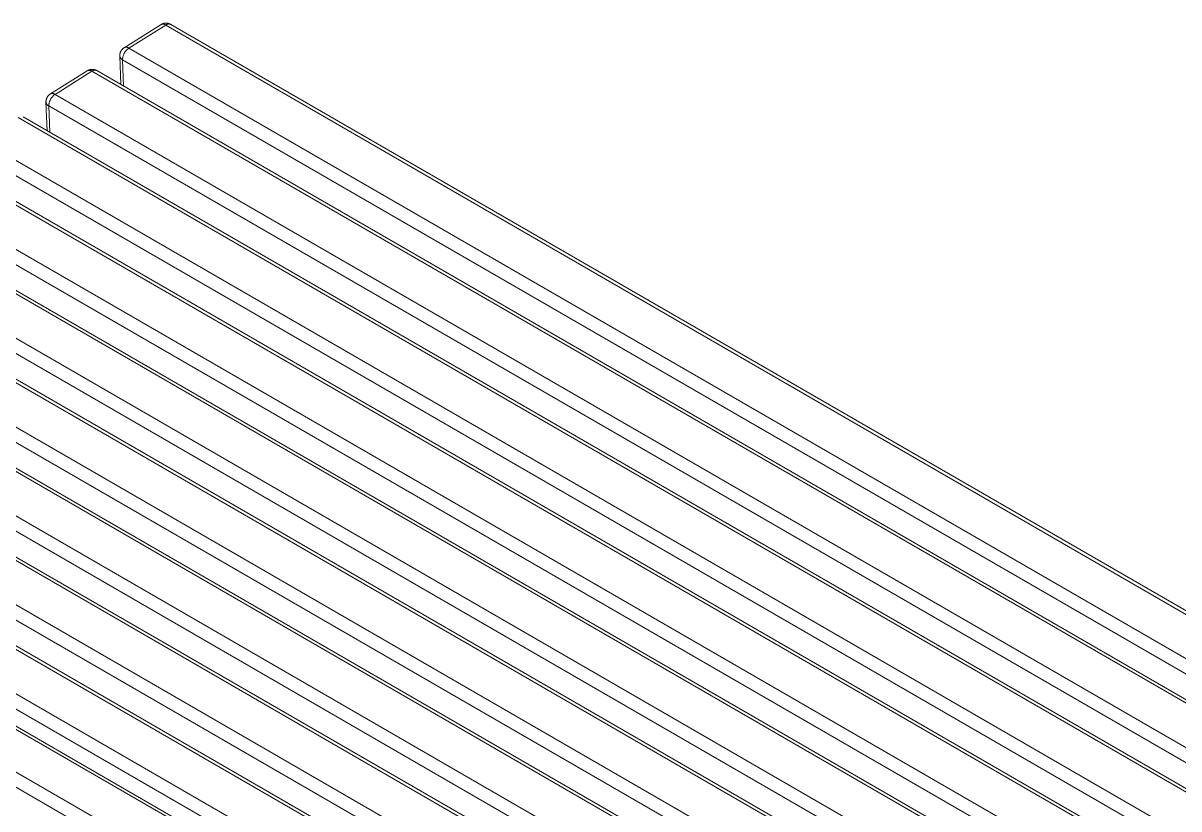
# Model space of a CAD drawing. Header units: millimetres. Extents: x -30 to 4992, y -440 to 3111.
# Drawn here: x 757.2 to 1164.2, y 530.1 to 806.6 of the extents above; entities that cross this region are included whole.
import ezdxf

# ---------------------------------------------------------------- set-up
doc = ezdxf.new("R2010")
doc.units = ezdxf.units.MM
doc.layers.add('ZANO_R', color=7, linetype='Continuous', lineweight=0)

msp = doc.modelspace()

# ---------------------------------------------------------------- linework, layer by layer
at = {"layer": 'ZANO_R'}
for p, q in [((792.8, 797.95), (805.79, 806.08)), ((807.44, 805.92), (794.45, 797.79)), ((805.79, 806.08), (805.84, 806.1)), ((805.83, 806.1), (805.93, 806.16)), ((805.84, 806.1), (805.89, 806.12)), ((805.89, 806.12), (805.94, 806.14)), ((805.93, 806.16), (806.02, 806.22)), ((805.94, 806.14), (805.99, 806.16)), ((805.99, 806.16), (806.04, 806.18)), ((806.02, 806.22), (806.13, 806.27)), ((806.04, 806.18), (806.1, 806.19)), ((806.1, 806.19), (806.15, 806.2)), ((806.13, 806.27), (806.23, 806.31)), ((806.15, 806.2), (806.2, 806.21)), ((806.2, 806.21), (806.26, 806.22)), ((806.23, 806.31), (806.33, 806.36)), ((806.26, 806.22), (806.31, 806.23)), ((806.31, 806.23), (806.36, 806.23)), ((806.33, 806.36), (806.44, 806.4)), ((806.36, 806.23), (806.42, 806.24)), ((806.42, 806.24), (806.47, 806.24)), ((806.44, 806.4), (806.54, 806.43)), ((806.47, 806.24), (806.53, 806.24)), ((806.53, 806.24), (806.58, 806.24)), ((806.54, 806.43), (806.65, 806.46)), ((806.58, 806.24), (806.64, 806.23)), ((806.64, 806.23), (806.69, 806.23)), ((806.65, 806.46), (806.76, 806.49)), ((806.69, 806.23), (806.75, 806.22)), ((806.75, 806.22), (806.8, 806.21)), ((806.76, 806.49), (806.87, 806.52)), ((806.8, 806.21), (806.85, 806.2)), ((806.85, 806.2), (806.91, 806.18)), ((806.87, 806.52), (806.98, 806.54)), ((806.91, 806.18), (806.96, 806.17)), ((806.96, 806.17), (807.01, 806.15)), ((806.98, 806.54), (807.09, 806.56)), ((807.01, 806.15), (807.06, 806.13)), ((807.06, 806.13), (807.11, 806.11)), ((807.09, 806.56), (807.2, 806.57)), ((807.11, 806.11), (807.16, 806.09)), ((807.16, 806.09), (807.21, 806.07)), ((807.2, 806.57), (807.32, 806.58)), ((807.21, 806.07), (807.26, 806.04)), ((807.26, 806.04), (807.31, 806.01)), ((807.31, 806.01), (807.35, 805.99)), ((807.32, 806.58), (807.43, 806.58)), ((807.35, 805.99), (807.4, 805.96)), ((807.4, 805.96), (807.44, 805.92)), ((807.43, 806.58), (807.54, 806.59)), ((807.49, 805.96), (807.44, 805.92)), ((1638.79, 325.94), (807.44, 805.92)), ((807.54, 805.99), (807.49, 805.96)), ((807.54, 806.59), (807.65, 806.58)), ((807.58, 806.03), (807.54, 805.99)), ((807.63, 806.06), (807.58, 806.03)), ((807.68, 806.08), (807.63, 806.06)), ((807.65, 806.58), (807.77, 806.58)), ((807.74, 806.11), (807.68, 806.08)), ((807.79, 806.14), (807.74, 806.11)), ((807.77, 806.58), (807.88, 806.57)), ((807.84, 806.16), (807.79, 806.14)), ((807.9, 806.18), (807.84, 806.16)), ((807.88, 806.57), (807.99, 806.56)), ((807.95, 806.2), (807.9, 806.18)), ((808.01, 806.22), (807.95, 806.2)), ((807.99, 806.56), (808.1, 806.54)), ((808.06, 806.23), (808.01, 806.22)), ((808.12, 806.25), (808.06, 806.23)), ((808.1, 806.54), (808.21, 806.52)), ((808.18, 806.26), (808.12, 806.25)), ((808.23, 806.27), (808.18, 806.26)), ((808.21, 806.52), (808.32, 806.49)), ((808.29, 806.28), (808.23, 806.27)), ((808.35, 806.28), (808.29, 806.28)), ((808.32, 806.49), (808.43, 806.46)), ((808.41, 806.29), (808.35, 806.28)), ((808.46, 806.29), (808.41, 806.29)), ((808.43, 806.46), (808.54, 806.43)), ((808.52, 806.29), (808.46, 806.29)), ((808.58, 806.29), (808.52, 806.29)), ((808.54, 806.43), (808.64, 806.39)), ((808.64, 806.28), (808.58, 806.29)), ((808.64, 806.39), (808.75, 806.36)), ((808.7, 806.28), (808.64, 806.28)), ((808.75, 806.27), (808.7, 806.28)), ((808.75, 806.36), (808.85, 806.31)), ((808.81, 806.26), (808.75, 806.27)), ((808.87, 806.25), (808.81, 806.26)), ((808.85, 806.31), (808.96, 806.27)), ((808.92, 806.23), (808.87, 806.25)), ((808.98, 806.22), (808.92, 806.23)), ((808.96, 806.27), (809.06, 806.22)), ((809.04, 806.2), (808.98, 806.22)), ((809.09, 806.18), (809.04, 806.2)), ((809.06, 806.22), (809.16, 806.16)), ((809.14, 806.16), (809.09, 806.18)), ((809.2, 806.14), (809.14, 806.16)), ((809.2, 806.14), (1640.51, 326.18)), ((792.26, 797.53), (792.35, 797.6)), ((792.35, 797.6), (792.43, 797.68)), ((792.43, 797.68), (792.52, 797.75)), ((792.52, 797.75), (792.61, 797.82)), ((792.61, 797.82), (792.7, 797.88)), ((792.7, 797.88), (792.8, 797.94)), ((792.8, 797.94), (792.85, 797.97)), ((792.85, 797.97), (792.9, 797.99)), ((792.9, 797.99), (792.95, 798.01)), ((792.95, 798.01), (793, 798.03)), ((793, 798.03), (793.05, 798.04)), ((793.05, 798.04), (793.1, 798.06)), ((793.1, 798.06), (793.16, 798.07)), ((793.16, 798.07), (793.21, 798.08)), ((793.21, 798.08), (793.26, 798.09)), ((793.26, 798.09), (793.32, 798.09)), ((793.32, 798.09), (793.37, 798.1)), ((793.37, 798.1), (793.43, 798.1)), ((793.43, 798.1), (793.48, 798.1)), ((793.48, 798.1), (793.54, 798.1)), ((793.54, 798.1), (793.59, 798.1)), ((793.59, 798.1), (793.64, 798.1)), ((793.64, 798.1), (793.7, 798.09)), ((793.7, 798.09), (793.75, 798.08)), ((793.75, 798.08), (793.81, 798.07)), ((793.81, 798.07), (793.86, 798.06)), ((793.86, 798.06), (793.91, 798.05)), ((793.91, 798.05), (793.96, 798.03)), ((793.96, 798.03), (794.02, 798.02)), ((794.02, 798.02), (794.07, 798)), ((794.07, 798), (794.12, 797.98)), ((794.12, 797.98), (794.17, 797.96)), ((794.3, 797.69), (794.16, 797.58)), ((794.17, 797.96), (794.22, 797.93)), ((794.22, 797.93), (794.27, 797.91)), ((794.27, 797.91), (794.31, 797.88)), ((794.45, 797.79), (794.3, 797.69)), ((794.31, 797.88), (794.36, 797.85)), ((794.36, 797.85), (794.4, 797.82)), ((794.4, 797.82), (794.45, 797.79)), ((794.45, 797.79), (1625.8, 317.81)), ((791.26, 795.2), (791.27, 795.31)), ((791.26, 795.09), (791.26, 795.2)), ((791.27, 795.03), (791.26, 795.09)), ((791.27, 795.43), (791.28, 795.54)), ((791.27, 795.31), (791.27, 795.43)), ((791.64, 785), (791.27, 795.04)), ((791.28, 794.97), (791.27, 795.03)), ((791.28, 795.54), (791.3, 795.65)), ((791.29, 794.92), (791.28, 794.97)), ((791.3, 794.86), (791.29, 794.92)), ((791.3, 795.65), (791.32, 795.76)), ((791.31, 794.81), (791.3, 794.86)), ((791.33, 794.75), (791.31, 794.81)), ((791.32, 795.76), (791.34, 795.87)), ((791.35, 794.7), (791.33, 794.75)), ((791.34, 795.87), (791.37, 795.98)), ((791.36, 794.65), (791.35, 794.7)), ((791.38, 794.59), (791.36, 794.65)), ((791.37, 795.98), (791.4, 796.09)), ((791.41, 794.54), (791.38, 794.59)), ((791.4, 796.09), (791.43, 796.2)), ((791.43, 794.49), (791.41, 794.54)), ((791.43, 796.2), (791.47, 796.31)), ((791.46, 794.44), (791.43, 794.49)), ((791.49, 794.39), (791.46, 794.44)), ((791.47, 796.31), (791.51, 796.41)), ((791.51, 794.34), (791.49, 794.39)), ((791.51, 796.41), (791.55, 796.52)), ((791.55, 794.29), (791.51, 794.34)), ((791.55, 796.52), (791.6, 796.62)), ((791.58, 794.25), (791.55, 794.29)), ((791.61, 794.2), (791.58, 794.25)), ((791.6, 796.62), (791.65, 796.72)), ((791.65, 794.16), (791.61, 794.2)), ((791.65, 796.72), (791.71, 796.82)), ((791.68, 794.12), (791.65, 794.16)), ((791.72, 794.07), (791.68, 794.12)), ((791.71, 796.82), (791.77, 796.91)), ((791.76, 794.03), (791.72, 794.07)), ((791.8, 793.99), (791.76, 794.03)), ((791.77, 796.91), (791.83, 797.01)), ((791.85, 793.96), (791.8, 793.99)), ((791.83, 797.01), (791.89, 797.1)), ((791.89, 793.92), (791.85, 793.96)), ((791.89, 797.1), (791.96, 797.19)), ((791.94, 793.89), (791.89, 793.92)), ((791.98, 793.85), (791.94, 793.89)), ((791.96, 797.19), (792.03, 797.28)), ((792.03, 793.82), (791.98, 793.85)), ((792.03, 797.28), (792.11, 797.36)), ((792.08, 793.79), (792.03, 793.82)), ((792.13, 793.76), (792.08, 793.79)), ((792.11, 797.36), (792.18, 797.45)), ((792.18, 793.74), (792.13, 793.76)), ((792.18, 797.45), (792.26, 797.53)), ((792.23, 793.71), (792.18, 793.74)), ((792.24, 793.89), (792.23, 793.71)), ((792.23, 793.71), (792.57, 784.46)), ((1623.58, 313.73), (792.23, 793.71)), ((792.25, 794.07), (792.24, 793.89)), ((792.27, 794.25), (792.25, 794.07)), ((792.3, 794.42), (792.27, 794.25)), ((792.33, 794.6), (792.3, 794.42)), ((792.37, 794.77), (792.33, 794.6)), ((792.41, 794.95), (792.37, 794.77)), ((792.47, 795.12), (792.41, 794.95)), ((792.52, 795.29), (792.47, 795.12)), ((792.59, 795.45), (792.52, 795.29)), ((792.65, 795.62), (792.59, 795.45)), ((792.73, 795.78), (792.65, 795.62)), ((792.81, 795.94), (792.73, 795.78)), ((792.89, 796.1), (792.81, 795.94)), ((792.98, 796.25), (792.89, 796.1)), ((793.08, 796.4), (792.98, 796.25)), ((793.18, 796.55), (793.08, 796.4)), ((793.29, 796.69), (793.18, 796.55)), ((793.4, 796.83), (793.29, 796.69)), ((793.52, 796.96), (793.4, 796.83)), ((793.64, 797.1), (793.52, 796.96)), ((793.76, 797.22), (793.64, 797.1)), ((793.89, 797.35), (793.76, 797.22)), ((794.02, 797.46), (793.89, 797.35)), ((794.16, 797.58), (794.02, 797.46)), ((766.82, 781.68), (779.8, 789.81)), ((781.46, 789.65), (768.46, 781.52)), ((779.8, 789.81), (779.85, 789.83)), ((779.84, 789.83), (779.94, 789.89)), ((779.85, 789.83), (779.9, 789.85)), ((779.9, 789.85), (779.95, 789.87)), ((779.94, 789.89), (780.04, 789.94)), ((779.95, 789.87), (780.01, 789.89)), ((780.01, 789.89), (780.06, 789.91)), ((780.04, 789.94), (780.14, 789.99)), ((780.06, 789.91), (780.11, 789.92)), ((780.11, 789.92), (780.16, 789.93)), ((780.14, 789.99), (780.24, 790.04)), ((780.16, 789.93), (780.22, 789.94)), ((780.22, 789.94), (780.27, 789.95)), ((780.24, 790.04), (780.35, 790.08)), ((780.27, 789.95), (780.32, 789.96)), ((780.32, 789.96), (780.38, 789.96)), ((780.35, 790.08), (780.45, 790.12)), ((780.38, 789.96), (780.43, 789.97)), ((780.43, 789.97), (780.49, 789.97)), ((780.45, 790.12), (780.56, 790.16)), ((780.49, 789.97), (780.54, 789.97)), ((780.54, 789.97), (780.6, 789.97)), ((780.56, 790.16), (780.67, 790.19)), ((780.6, 789.97), (780.65, 789.96)), ((780.65, 789.96), (780.71, 789.96)), ((780.67, 790.19), (780.77, 790.22)), ((780.71, 789.96), (780.76, 789.95)), ((780.76, 789.95), (780.81, 789.94)), ((780.77, 790.22), (780.88, 790.25)), ((780.81, 789.94), (780.87, 789.93)), ((780.87, 789.93), (780.92, 789.91)), ((780.88, 790.25), (780.99, 790.27)), ((780.92, 789.91), (780.97, 789.9)), ((780.97, 789.9), (781.02, 789.88)), ((780.99, 790.27), (781.11, 790.28)), ((781.02, 789.88), (781.08, 789.86)), ((781.08, 789.86), (781.13, 789.84)), ((781.11, 790.28), (781.22, 790.3)), ((781.13, 789.84), (781.18, 789.82)), ((781.18, 789.82), (781.22, 789.8)), ((781.22, 790.3), (781.33, 790.31)), ((781.22, 789.8), (781.27, 789.77)), ((781.27, 789.77), (781.32, 789.74)), ((781.32, 789.74), (781.37, 789.72)), ((781.33, 790.31), (781.44, 790.31)), ((781.37, 789.72), (781.41, 789.69)), ((781.41, 789.69), (781.46, 789.65)), ((781.44, 790.31), (781.55, 790.32)), ((781.5, 789.69), (781.46, 789.65)), ((1612.81, 309.67), (781.46, 789.65)), ((781.55, 789.72), (781.5, 789.69)), ((781.55, 790.32), (781.67, 790.31)), ((781.6, 789.75), (781.55, 789.72)), ((781.65, 789.78), (781.6, 789.75)), ((781.7, 789.81), (781.65, 789.78)), ((781.67, 790.31), (781.78, 790.31)), ((781.75, 789.84), (781.7, 789.81)), ((781.8, 789.86), (781.75, 789.84)), ((781.78, 790.31), (781.89, 790.3)), ((781.86, 789.89), (781.8, 789.86)), ((781.91, 789.91), (781.86, 789.89)), ((781.89, 790.3), (782, 790.28)), ((781.97, 789.93), (781.91, 789.91)), ((782.02, 789.95), (781.97, 789.93)), ((782, 790.28), (782.11, 790.27)), ((782.08, 789.96), (782.02, 789.95)), ((782.13, 789.98), (782.08, 789.96)), ((782.11, 790.27), (782.23, 790.25)), ((782.19, 789.99), (782.13, 789.98)), ((782.25, 790), (782.19, 789.99)), ((782.23, 790.25), (782.34, 790.22)), ((782.3, 790.01), (782.25, 790)), ((782.36, 790.01), (782.3, 790.01)), ((782.34, 790.22), (782.44, 790.19)), ((782.42, 790.02), (782.36, 790.01)), ((782.48, 790.02), (782.42, 790.02)), ((782.44, 790.19), (782.55, 790.16)), ((782.54, 790.02), (782.48, 790.02)), ((782.59, 790.02), (782.54, 790.02)), ((782.55, 790.16), (782.66, 790.12)), ((782.65, 790.01), (782.59, 790.02)), ((782.71, 790.01), (782.65, 790.01)), ((782.66, 790.12), (782.76, 790.08)), ((782.77, 790), (782.71, 790.01)), ((782.76, 790.08), (782.87, 790.04)), ((782.83, 789.99), (782.77, 790)), ((782.88, 789.98), (782.83, 789.99)), ((782.87, 790.04), (782.97, 789.99)), ((782.94, 789.96), (782.88, 789.98)), ((782.99, 789.95), (782.94, 789.96)), ((782.97, 789.99), (783.07, 789.94)), ((783.05, 789.93), (782.99, 789.95)), ((783.1, 789.91), (783.05, 789.93)), ((783.07, 789.94), (783.17, 789.89)), ((783.16, 789.89), (783.1, 789.91)), ((783.21, 789.87), (783.16, 789.89)), ((783.21, 789.87), (1614.52, 309.91)), ((766.28, 781.26), (766.36, 781.33)), ((766.36, 781.33), (766.45, 781.41)), ((766.45, 781.41), (766.53, 781.48)), ((766.53, 781.48), (766.62, 781.55)), ((766.62, 781.55), (766.72, 781.61)), ((766.72, 781.61), (766.81, 781.67)), ((766.81, 781.67), (766.86, 781.7)), ((766.86, 781.7), (766.91, 781.72)), ((766.91, 781.72), (766.96, 781.74)), ((766.96, 781.74), (767.01, 781.75)), ((767.01, 781.75), (767.06, 781.77)), ((767.06, 781.77), (767.12, 781.78)), ((767.12, 781.78), (767.17, 781.8)), ((767.17, 781.8), (767.22, 781.81)), ((767.22, 781.81), (767.28, 781.82)), ((767.28, 781.82), (767.33, 781.82)), ((767.33, 781.82), (767.39, 781.83)), ((767.39, 781.83), (767.44, 781.83)), ((767.44, 781.83), (767.5, 781.83)), ((767.5, 781.83), (767.55, 781.83)), ((767.55, 781.83), (767.6, 781.83)), ((767.6, 781.83), (767.66, 781.83)), ((767.66, 781.83), (767.71, 781.82)), ((767.71, 781.82), (767.77, 781.81)), ((767.77, 781.81), (767.82, 781.8)), ((767.82, 781.8), (767.87, 781.79)), ((767.87, 781.79), (767.93, 781.78)), ((767.93, 781.78), (767.98, 781.76)), ((767.98, 781.76), (768.03, 781.75)), ((768.03, 781.75), (768.08, 781.73)), ((768.18, 781.31), (768.04, 781.19)), ((768.08, 781.73), (768.13, 781.71)), ((768.13, 781.71), (768.18, 781.68)), ((768.18, 781.68), (768.23, 781.66)), ((768.32, 781.41), (768.18, 781.31)), ((768.23, 781.66), (768.28, 781.64)), ((768.28, 781.64), (768.33, 781.61)), ((768.46, 781.52), (768.32, 781.41)), ((768.33, 781.61), (768.37, 781.58)), ((768.37, 781.58), (768.42, 781.55)), ((768.42, 781.55), (768.46, 781.52)), ((768.46, 781.52), (1599.81, 301.54)), ((765.28, 779.04), (765.29, 779.15)), ((765.28, 778.93), (765.28, 779.04)), ((765.28, 778.82), (765.28, 778.93)), ((765.29, 778.76), (765.28, 778.82)), ((765.66, 768.73), (765.28, 778.77)), ((765.29, 779.15), (765.3, 779.27)), ((765.29, 778.7), (765.29, 778.76)), ((765.3, 778.65), (765.29, 778.7)), ((765.3, 779.27), (765.31, 779.38)), ((765.31, 778.59), (765.3, 778.65)), ((765.31, 779.38), (765.33, 779.49)), ((765.33, 778.54), (765.31, 778.59)), ((765.33, 779.49), (765.35, 779.6)), ((765.34, 778.48), (765.33, 778.54)), ((765.36, 778.43), (765.34, 778.48)), ((765.35, 779.6), (765.38, 779.71)), ((765.38, 778.38), (765.36, 778.43)), ((765.38, 779.71), (765.41, 779.82)), ((765.4, 778.32), (765.38, 778.38)), ((765.42, 778.27), (765.4, 778.32)), ((765.41, 779.82), (765.44, 779.93)), ((765.45, 778.22), (765.42, 778.27)), ((765.44, 779.93), (765.48, 780.04)), ((765.47, 778.17), (765.45, 778.22)), ((765.5, 778.12), (765.47, 778.17)), ((765.48, 780.04), (765.52, 780.14)), ((765.53, 778.07), (765.5, 778.12)), ((765.52, 780.14), (765.57, 780.24)), ((765.56, 778.02), (765.53, 778.07)), ((765.59, 777.98), (765.56, 778.02)), ((765.57, 780.24), (765.62, 780.35)), ((765.63, 777.93), (765.59, 777.98)), ((765.62, 780.35), (765.67, 780.45)), ((765.66, 777.89), (765.63, 777.93)), ((765.7, 777.84), (765.66, 777.89)), ((765.67, 780.45), (765.72, 780.55)), ((765.74, 777.8), (765.7, 777.84)), ((765.72, 780.55), (765.78, 780.64)), ((765.78, 777.76), (765.74, 777.8)), ((765.78, 780.64), (765.84, 780.74)), ((765.82, 777.72), (765.78, 777.76)), ((765.86, 777.69), (765.82, 777.72)), ((765.84, 780.74), (765.91, 780.83)), ((765.9, 777.65), (765.86, 777.69)), ((765.95, 777.62), (765.9, 777.65)), ((765.91, 780.83), (765.98, 780.92)), ((766, 777.58), (765.95, 777.62)), ((765.98, 780.92), (766.05, 781.01)), ((766.04, 777.55), (766, 777.58)), ((766.09, 777.52), (766.04, 777.55)), ((766.05, 781.01), (766.12, 781.09)), ((766.14, 777.49), (766.09, 777.52)), ((766.12, 781.09), (766.2, 781.18)), ((766.19, 777.47), (766.14, 777.49)), ((766.24, 777.44), (766.19, 777.47)), ((766.2, 781.18), (766.28, 781.26)), ((766.25, 777.62), (766.24, 777.44)), ((766.24, 777.44), (766.59, 768.19)), ((1597.59, 297.46), (766.24, 777.44)), ((766.26, 777.8), (766.25, 777.62)), ((766.29, 777.98), (766.26, 777.8)), ((766.31, 778.15), (766.29, 777.98)), ((766.35, 778.33), (766.31, 778.15)), ((766.38, 778.5), (766.35, 778.33)), ((766.43, 778.67), (766.38, 778.5)), ((766.48, 778.85), (766.43, 778.67)), ((766.54, 779.01), (766.48, 778.85)), ((766.6, 779.18), (766.54, 779.01)), ((766.67, 779.35), (766.6, 779.18)), ((766.74, 779.51), (766.67, 779.35)), ((766.82, 779.67), (766.74, 779.51)), ((766.91, 779.82), (766.82, 779.67)), ((767, 779.98), (766.91, 779.82)), ((767.1, 780.13), (767, 779.98)), ((767.2, 780.28), (767.1, 780.13)), ((767.3, 780.42), (767.2, 780.28)), ((767.41, 780.56), (767.3, 780.42)), ((767.53, 780.69), (767.41, 780.56)), ((767.65, 780.82), (767.53, 780.69)), ((767.78, 780.95), (767.65, 780.82)), ((767.91, 781.07), (767.78, 780.95)), ((768.04, 781.19), (767.91, 781.07)), ((1586.82, 293.4), (755.47, 773.38)), ((757.23, 773.6), (1588.53, 293.64)), ((742.48, 765.25), (1573.83, 285.27)), ((1571.61, 281.19), (740.26, 761.17)), ((1560.84, 277.13), (729.49, 757.11)), ((731.24, 757.32), (1562.55, 277.37)), ((716.49, 748.98), (1547.84, 269)), ((1545.62, 264.92), (714.27, 744.9)), ((1534.85, 260.86), (703.5, 740.84)), ((705.26, 741.05), (1536.56, 261.1)), ((690.51, 732.71), (1521.86, 252.72)), ((1519.64, 248.65), (688.29, 728.63)), ((1508.86, 244.59), (677.51, 724.57)), ((679.27, 724.78), (1510.58, 244.83)), ((664.52, 716.43), (1495.87, 236.45)), ((1493.65, 232.38), (662.3, 712.36)), ((1482.88, 228.32), (651.53, 708.3)), ((653.28, 708.51), (1484.59, 228.56)), ((638.54, 700.16), (1469.89, 220.18)), ((1467.66, 216.11), (636.31, 696.09)), ((1456.89, 212.05), (625.54, 692.03)), ((627.3, 692.24), (1458.61, 212.28)), ((612.55, 683.89), (1443.9, 203.91)), ((1441.68, 199.84), (610.33, 679.82)), ((1430.91, 195.78), (599.56, 675.76)), ((601.31, 675.97), (1432.62, 196.01)), ((586.57, 667.62), (1417.92, 187.64)), ((1415.69, 183.57), (584.34, 663.55)), ((1407.36, 181.24), (576.01, 661.22)), ((577.65, 661.39), (1409, 181.41)), ((563.01, 653.71), (1304.01, 225.9)), ((1392.03, 169.71), (560.68, 649.69))]:
    msp.add_line(p, q, dxfattribs=at)

doc.saveas('drawing.dxf')
